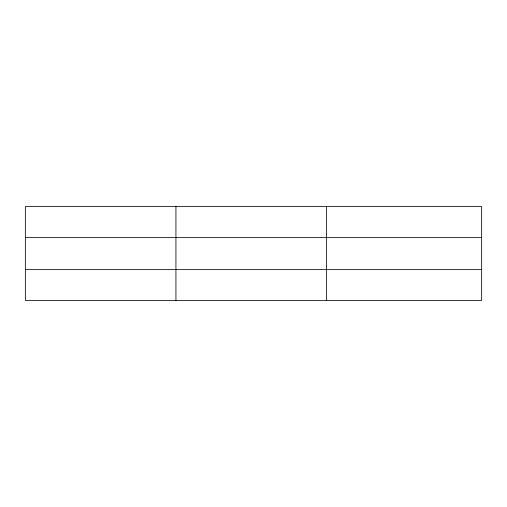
<?xml version="1.0" encoding="UTF-8"?>
<svg xmlns="http://www.w3.org/2000/svg" width="507" height="507" viewBox="0 0 507 507"><rect width="100%" height="100%" fill="white"/><g stroke="black" fill="none" stroke-linecap="round" stroke-linejoin="round"><path stroke-width="0.76" d="M175.929 300.455L175.929 206.545M326.508 300.455L326.508 206.545M481.65 269.464L481.65 300.455L25.35 300.455L25.35 206.545L481.65 206.545L481.65 269.464L25.35 269.464M25.35 237.536L481.65 237.536"/></g></svg>
